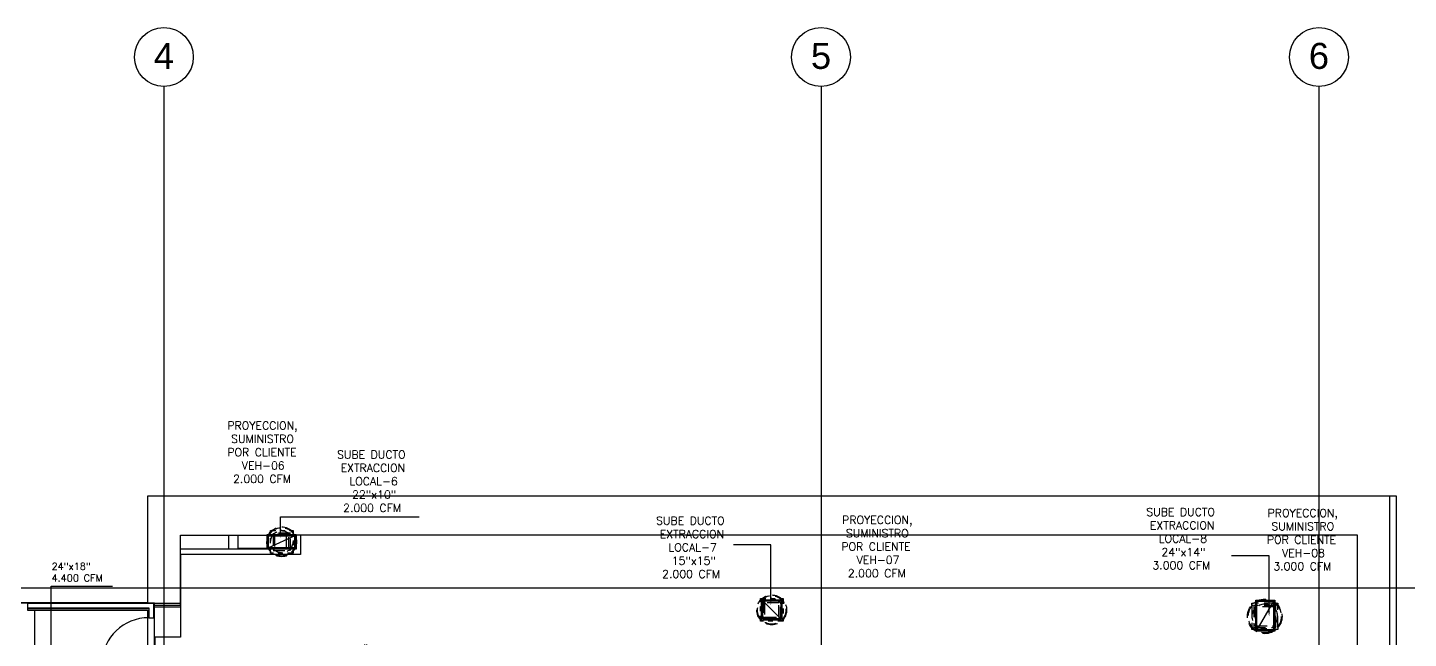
# Model space of a CAD drawing. Header units: inches. Extents: x -3 to 209, y -384 to 20.
# Drawn here: x 159.54 to 188.88, y -253.91 to -240.94 of the extents above; entities that cross this region are included whole.
import ezdxf
from ezdxf import colors
from ezdxf.entities.mleader import LeaderData, LeaderLine
from ezdxf.math import Vec2, Vec3

# ---------------------------------------------------------------- set-up
doc = ezdxf.new("R2010")
doc.units = ezdxf.units.IN
doc.header["$MEASUREMENT"] = 0
doc.linetypes.add('-$0$HIDDEN', pattern=[0.375, 0.25, -0.125])
for name, color, linetype, lineweight in [('A-DETL', 253, 'Continuous', 9), ('A-DOOR', 251, 'Continuous', 9), ('A-FLOR', 253, 'Continuous', 9), ('A-FLOR-HRAL', 253, 'Continuous', 9), ('S-COLS', 6, 'Continuous', 13), ('S-GRID', 253, 'Continuous', 9), ('S-GRID-IDEN', 253, 'Continuous', 9), ('S-STRS', 253, 'Continuous', 9)]:
    doc.layers.add(name, color=color, linetype=linetype, lineweight=lineweight)
for name, color, linetype in [('A-WALL', 253, 'Continuous'), ('Hvac Equipos', 3, 'Continuous'), ('HVAC-Equipos', 3, 'Continuous'), ('NFF-FURN', 253, 'Continuous'), ('PROYECTADOS', 253, 'Continuous')]:
    doc.layers.add(name, color=color, linetype=linetype)
doc.styles.add('Arial_1', font='arial.ttf', dxfattribs={"height": 0.553237})
doc.styles.get("Standard").update_dxf_attribs({"font": 'arial.ttf'})
doc.styles.add('Texto HVAC', font='romans.shx')
doc.styles.add('TX1_100', font='romans.shx', dxfattribs={"height": 0.14})

# ---------------------------------------------------------------- blocks, each defined once
blk = doc.blocks.new('veh-03')
at = {"layer": 'Hvac Equipos', "color": 251, "linetype": '-$0$HIDDEN', "true_color": 0x636466}
for p, q in [((37.624, 51.554), (37.624, 51.569)), ((37.624, 51.569), (37.64, 51.569)), ((38.05, 51.512), (37.681, 51.512)), ((37.681, 51.512), (37.681, 51.144)), ((38.018, 51.48), (37.713, 51.48)), ((37.713, 51.48), (37.713, 51.176)), ((37.865, 51.569), (37.84, 51.569)), ((38.018, 51.176), (38.018, 51.48)), ((38.05, 51.144), (38.05, 51.512)), ((38.091, 51.569), (38.107, 51.569)), ((38.107, 51.569), (38.107, 51.554)), ((37.624, 51.087), (37.624, 51.102)), ((37.64, 51.087), (37.624, 51.087)), ((37.681, 51.144), (38.05, 51.144)), ((37.713, 51.176), (38.018, 51.176)), ((38.107, 51.087), (38.091, 51.087)), ((38.107, 51.102), (38.107, 51.087))]:
    blk.add_line(p, q, dxfattribs=at)
at = {"layer": 'Hvac Equipos', "color": 251, "linetype": '-$0$HIDDEN', "ltscale": 0.25, "true_color": 0x636466}
for p, q in [((37.624, 51.102), (37.624, 51.554)), ((37.64, 51.569), (38.091, 51.569)), ((38.107, 51.554), (38.107, 51.102)), ((38.091, 51.087), (37.64, 51.087))]:
    blk.add_line(p, q, dxfattribs=at)
at = {"layer": 'Hvac Equipos', "color": 251, "linetype": '-$0$HIDDEN', "true_color": 0x636466}
for radius in [0.317, 0.302, 0.235]:
    blk.add_circle((37.865, 51.328), radius, dxfattribs=at)
blk = doc.blocks.new('veh-02')
at = {"layer": 'HVAC-Equipos', "color": 251, "linetype": '-$0$HIDDEN', "true_color": 0x636466}
for p, q in [((47.1, 54.844), (47.1, 54.886)), ((47.1, 54.886), (47.142, 54.886)), ((47.617, 54.886), (47.142, 54.886)), ((47.617, 54.886), (47.659, 54.886)), ((47.659, 54.886), (47.659, 54.844)), ((47.1, 54.844), (47.1, 54.369)), ((47.614, 54.841), (47.144, 54.841)), ((47.144, 54.841), (47.144, 54.372)), ((47.582, 54.81), (47.176, 54.81)), ((47.176, 54.81), (47.176, 54.403)), ((47.582, 54.403), (47.582, 54.81)), ((47.614, 54.372), (47.614, 54.841)), ((47.659, 54.369), (47.659, 54.844)), ((47.1, 54.327), (47.1, 54.369)), ((47.142, 54.327), (47.1, 54.327)), ((47.142, 54.327), (47.617, 54.327)), ((47.144, 54.372), (47.614, 54.372)), ((47.176, 54.403), (47.582, 54.403)), ((47.659, 54.327), (47.617, 54.327)), ((47.659, 54.369), (47.659, 54.327))]:
    blk.add_line(p, q, dxfattribs=at)
for radius in [0.367, 0.351, 0.267]:
    blk.add_circle((47.379, 54.606), radius, dxfattribs=at)
blk = doc.blocks.new('rr')
at = {"linetype": 'ByBlock', "lineweight": -2}
for p, q in [((-0.0127, -0.0127), (0.0127, 0.0127)), ((-0.0127, -0.0127), (-0.0127, 0.0127)), ((-0.0127, 0.0127), (0.0127, 0.0127)), ((0.0127, 0.0127), (0.0127, -0.0127)), ((0.0127, -0.0127), (-0.0127, -0.0127))]:
    blk.add_line(p, q, dxfattribs=at)
blk = doc.blocks.new('20170303 - Modelo Est RT 16 Arpro CENTRAL_rvt-1-Borde De Placa SobreCubierta')
at = {"layer": 'A-FLOR', "linetype": 'ByBlock', "lineweight": -2}
for p, q in [((27.329, 20.545), (27.19, 20.545)), ((27.329, 6.995), (27.329, 20.545)), ((0.799, 20.525), (0.795, 20.525)), ((0.795, 20.525), (0.795, 18.275)), ((2.519, 19.715), (2.519, 19.425)), ((2.719, 19.43), (2.719, 19.715)), ((3.74, 19.715), (3.74, 19.43)), ((3.74, 19.43), (2.719, 19.43)), ((0.944, 18.274), (-9.402, 18.274)), ((0.795, 18.275), (-5.987, 18.274))]:
    blk.add_line(p, q, dxfattribs=at)
at = {"layer": 'A-WALL', "linetype": 'ByBlock', "lineweight": -2}
for p, q in [((0.698, 18.274), (-1.5, 18.274)), ((-1.5, 18.124), (0.698, 18.124)), ((0.796, 18.124), (0.796, 16.795)), ((0.946, 16.795), (0.946, 18.124))]:
    blk.add_line(p, q, dxfattribs=at)
at = {"layer": 'S-COLS', "linetype": 'ByBlock', "lineweight": -2}
for p, q in [((-1.5, 18.274), (-1.75, 18.274)), ((-1.75, 18.274), (-1.75, 18.124)), ((0.948, 18.274), (0.698, 18.274)), ((0.948, 18.124), (0.948, 18.274)), ((-1.75, 18.124), (-1.5, 18.124)), ((0.698, 18.124), (0.796, 18.124)), ((0.946, 18.124), (0.948, 18.124))]:
    blk.add_line(p, q, dxfattribs=at)
blk = doc.blocks.new('Top Rail Type - Top Rail_Internal_-3250112-Borde De Placa SobreCubierta')
at = {"layer": 'A-FLOR-HRAL', "linetype": 'ByBlock', "lineweight": -2}
for p, q in [((1.499, 18.224), (1.499, 18.889)), ((5.408, 17.395), (5.408, 16.89)), ((5.448, 17.395), (5.448, 16.85)), ((4.734, 16.89), (4.05, 16.89)), ((4.734, 16.85), (4.05, 16.85)), ((5.408, 16.89), (4.734, 16.89)), ((5.448, 16.85), (4.734, 16.85))]:
    blk.add_line(p, q, dxfattribs=at)
blk = doc.blocks.new('Top Rail Type - Top Rail_Internal_-3250952-Borde De Placa SobreCubierta')
at = {"layer": 'A-FLOR-HRAL', "linetype": 'ByBlock', "lineweight": -2}
for p, q in [((1.5, 18.224), (0.948, 18.224)), ((1.5, 18.184), (0.948, 18.184))]:
    blk.add_line(p, q, dxfattribs=at)
blk = doc.blocks.new('M_Single-Flush - 1_0 x 2_00 P1A-3326470-Borde De Placa SobreCubierta')
at = {"layer": 'A-DOOR', "linetype": 'ByBlock', "lineweight": -2}
for p, q in [((0.449, -0.06), (0.449, -1.06)), ((0.5, -0.06), (0.449, -0.06)), ((0.5, -0.06), (0.5, -1.06)), ((0.5, -1.06), (0.449, -1.06))]:
    blk.add_line(p, q, dxfattribs=at)
blk.add_arc((0.5, -0.06), 1.002, 180, 267.0816, dxfattribs=at)
blk = doc.blocks.new('Grid - M_Grid Head - Circle-24584-Borde De Placa SobreCubierta')
at = {"layer": 'S-GRID-IDEN', "linetype": 'ByBlock', "lineweight": -2}
blk.add_circle((0, 0), 0.005, dxfattribs=at)
blk = doc.blocks.new('CB TEC 23-03-2017')
at = {"layer": 'A-DETL', "linetype": 'ByBlock', "lineweight": -2}
for p, q in [((280.003, 5586.29), (257.549, 5586.29)), ((257.549, 5586.29), (257.549, 5585.88)), ((280.003, 5576.091), (280.003, 5586.29)), ((257.549, 5585.88), (255.004, 5585.88)), ((255.004, 5585.88), (255.004, 5584.121)), ((255.004, 5584.121), (254.454, 5584.121)), ((254.454, 5584.121), (254.454, 5583.421))]:
    blk.add_line(p, q, dxfattribs=at)
at = {"layer": 'A-FLOR', "linetype": 'ByBlock', "lineweight": -2}
for p, q in [((280.694, 5587.121), (254.303, 5587.121)), ((254.303, 5587.121), (254.303, 5584.85)), ((280.694, 5572.771), (280.694, 5587.121)), ((255.003, 5585.47), (255.003, 5586.29)), ((255.003, 5586.29), (257.429, 5586.29)), ((254.452, 5584.849), (254.998, 5584.849))]:
    blk.add_line(p, q, dxfattribs=at)
at = {"layer": 'A-WALL', "linetype": 'ByBlock', "lineweight": -2}
for p, q in [((257.429, 5586), (257.429, 5586.29)), ((257.549, 5586.29), (257.429, 5586.29)), ((255.003, 5586), (257.429, 5586)), ((254.447, 5584.849), (251.754, 5584.849)), ((251.754, 5584.849), (251.754, 5584.729)), ((254.437, 5584.839), (251.754, 5584.839)), ((254.337, 5584.739), (251.754, 5584.739)), ((251.754, 5584.729), (254.327, 5584.729)), ((251.903, 5584.699), (251.903, 5583.37)), ((254.327, 5584.729), (254.327, 5584.535)), ((254.337, 5584.535), (254.337, 5584.739)), ((254.437, 5584.535), (254.437, 5584.839)), ((254.447, 5584.535), (254.447, 5584.849)), ((254.327, 5584.535), (254.447, 5584.535))]:
    blk.add_line(p, q, dxfattribs=at)
at = {"layer": 'S-GRID', "linetype": 'ByBlock', "lineweight": -2}
for p, q in [((254.649, 5595.822), (254.649, 5538.628)), ((268.609, 5595.822), (268.609, 5538.628)), ((279.187, 5595.822), (279.187, 5538.628)), ((209.833, 5585.171), (294.887, 5585.171))]:
    blk.add_line(p, q, dxfattribs=at)
at = {"layer": 'S-STRS', "linetype": 'ByBlock', "lineweight": -2}
for p, q in [((254.998, 5585.47), (254.998, 5584.799)), ((255.004, 5585.47), (254.998, 5585.47))]:
    blk.add_line(p, q, dxfattribs=at)
at = {"linetype": 'ByBlock', "lineweight": -2}
blk.add_blockref('20170303 - Modelo Est RT 16 Arpro CENTRAL_rvt-1-Borde De Placa SobreCubierta', (253.504, 5566.575), dxfattribs=at)
at = {"layer": 'A-DOOR', "linetype": 'ByBlock', "lineweight": -2, "rotation": 269.9999999999999}
blk.add_blockref('M_Single-Flush - 1_0 x 2_00 P1A-3326470-Borde De Placa SobreCubierta', (254.387, 5584.035), dxfattribs=at)
at = {"layer": 'A-FLOR-HRAL', "linetype": 'ByBlock', "lineweight": -2}
for name in ['Top Rail Type - Top Rail_Internal_-3250112-Borde De Placa SobreCubierta', 'Top Rail Type - Top Rail_Internal_-3250952-Borde De Placa SobreCubierta']:
    blk.add_blockref(name, (253.504, 5566.575), dxfattribs=at)
at = {"layer": 'S-GRID-IDEN', "linetype": 'ByBlock', "lineweight": -2, "xscale": 125, "yscale": 125, "zscale": 125, "rotation": 180}
for p in [(254.649, 5596.447), (268.609, 5596.447), (279.187, 5596.447)]:
    blk.add_blockref('Grid - M_Grid Head - Circle-24584-Borde De Placa SobreCubierta', p, dxfattribs=at)
at = {"layer": 'S-GRID-IDEN', "linetype": 'ByBlock', "lineweight": -2, "char_height": 0.553, "width": 0.51295, "attachment_point": 2, "line_spacing_factor": 0.938532, "style": 'Arial_1', "bg_fill": 3, "box_fill_scale": 1.25, "bg_fill_color": 0, "bg_fill_transparency": 0}
for s, insert in [('4', (254.649, 5596.748)), ('5', (268.609, 5596.748)), ('6', (279.187, 5596.748))]:
    blk.add_mtext(s, dxfattribs=dict(at, insert=insert))

msp = doc.modelspace()

# ---------------------------------------------------------------- block references
at = {"layer": 'NFF-FURN'}
msp.add_blockref('CB TEC 23-03-2017', (-92.209, -5838.01), dxfattribs=at)

# ---------------------------------------------------------------- next in the draw order: linework, layer by layer
at = {"layer": 'PROYECTADOS'}
for points in [[(164.637, -251.709), (165.247, -251.709), (165.247, -252.014), (164.637, -252.014)], [(175.137, -253.091), (175.569, -253.091), (175.569, -253.523), (175.137, -253.523)], [(185.634, -253.099), (186.041, -253.099), (186.041, -253.759), (185.634, -253.759)]]:
    msp.add_lwpolyline(points, close=True, dxfattribs=at)
msp.add_lwpolyline([(160.045, -254.289), (160.045, -252.804), (161.347, -252.804)], dxfattribs=at)

# ---------------------------------------------------------------- next in the draw order: block references
for name, p in [('veh-03', (127.077, -303.189)), ('veh-03', (137.488, -304.635)), ('veh-02', (138.449, -308.052))]:
    msp.add_blockref(name, p, dxfattribs=at)
for p, xscale, yscale, zscale, rotation in [((164.942, -251.861), 22, 10, 15, 180.0000002605476), ((175.353, -253.307), 15, 15, 15, 90.00000026054755), ((185.838, -253.429), 14, 24, 12, 180.0000002605476)]:
    msp.add_blockref('rr', p, dxfattribs=dict(at, xscale=xscale, yscale=yscale, zscale=zscale, rotation=rotation))

# ---------------------------------------------------------------- next in the draw order: texts
at = {"layer": 'PROYECTADOS', "attachment_point": 1, "rotation": 0}
for s, width, gutter_width, heights, insert, char_height, style in [('\\pi1.1286;PROYECCION,\\P\\pi1.2096;SUMINISTRO\\P\\pi1.0112; POR CLIENTE\\P\\pi1.4362;VEH-06\\P\\pi1.25;2.000 CFM', 3.85197, 12.5, [3.459], (162.659, -249.306), 0.17, 'TX1_100'), ('\\pi1.1205;SUBE DUCTO \\P\\pi1.1974;EXTRACCION\\P\\pi1.3836;LOCAL-6\\P\\pi1.4403;22"x10"\\P\\pi1.25;2.000 CFM', 3.85197, 12.5, [3.459], (164.997, -249.923), 0.17, 'TX1_100'), ('\\pi1.1205;SUBE DUCTO \\P\\pi1.1974;EXTRACCION\\P\\pi1.3836;LOCAL-7\\P\\pi1.4524;15"x15"\\P\\pi1.25;2.000 CFM', 3.85197, 12.5, [3.459], (171.775, -251.327), 0.17, 'TX1_100'), ('\\pi1.1286;PROYECCION,\\P\\pi1.2096;SUMINISTRO \\P\\pi1.1124;POR CLIENTE\\P\\pi1.4362;VEH-07\\P\\pi1.25;2.000 CFM', 3.85197, 12.5, [3.459], (175.72, -251.311), 0.17, 'TX1_100'), ('\\pi1.1205;SUBE DUCTO \\P\\pi1.1974;EXTRACCION\\P\\pi1.3836;LOCAL-8\\P\\pi1.4403;24"x14"\\P\\pi1.25;3.000 CFM', 3.85197, 12.5, [3.459], (182.19, -251.143), 0.17, 'TX1_100'), ('\\pi1.1286;PROYECCION,\\P\\pi1.2096;SUMINISTRO \\P\\pi1.1124;POR CLIENTE\\P\\pi1.4362;VEH-08\\P\\pi1.25;3.000 CFM', 3.85197, 12.5, [3.459], (184.759, -251.164), 0.17, 'TX1_100'), ('\\P24"x18"\\P4.400 CFM', 2.55018, 0, [1.214], (160.055, -252.054), 0.15, 'Texto HVAC')]:
    msp.add_mtext_dynamic_manual_height_columns(s, width=width, gutter_width=gutter_width, heights=heights, dxfattribs=dict(at, insert=insert, char_height=char_height, style=style))

# ---------------------------------------------------------------- next in the draw order: leaders
at = {"layer": 'PROYECTADOS'}
ml = msp.add_multileader_mtext('Standard', dxfattribs=at)
ml.set_content('', color=256)
ml.set_leader_properties()
ml.build(insert=Vec2(0, 0))
ml.multileader.update_dxf_attribs({"dogleg_length": 2.302, "arrow_head_size": 0.1})
ctx = ml.context
ctx.base_point, ctx.arrow_head_size, ctx.plane_origin = Vec3(167.864, -251.329), 0.1, Vec3(164.917, -252.985)
notes = []
notes.append((ctx, [(0, (1, 1, 0), (164.917, -251.329), (1, 0), 2.948, [(0, [(164.917, -251.776)], 0, [])])]))
ctx.mtext.insert, ctx.mtext.flow_direction = Vec3(169.864, -249.329), 5
ml = msp.add_multileader_mtext('Standard', dxfattribs=at)
ml.set_content('', color=256)
ml.set_leader_properties()
ml.build(insert=Vec2(0, 0))
ml.multileader.update_dxf_attribs({"dogleg_length": 2.302, "arrow_head_size": 0.1})
ctx = ml.context
ctx.base_point, ctx.arrow_head_size, ctx.plane_origin = Vec3(170.539, -251.928), 0.1, Vec3(175.335, -253.583)
ctx.text_align_type = 2
notes.append((ctx, [(0, (1, 1, 0), (175.335, -251.928), (-1, 0), 0.796, [(0, [(175.335, -253.211)], 0, [])])]))
ctx.mtext.insert, ctx.mtext.alignment, ctx.mtext.flow_direction = Vec3(172.539, -249.928), 3, 5
ml = msp.add_multileader_mtext('Standard', dxfattribs=at)
ml.set_content('', color=256)
ml.set_leader_properties()
ml.build(insert=Vec2(0, 0))
ml.multileader.update_dxf_attribs({"dogleg_length": 2.302, "arrow_head_size": 0.1})
ctx = ml.context
ctx.base_point, ctx.arrow_head_size, ctx.plane_origin = Vec3(181.123, -252.162), 0.1, Vec3(185.919, -253.818)
ctx.text_align_type = 2
notes.append((ctx, [(0, (1, 1, 0), (185.919, -252.162), (-1, 0), 0.796, [(0, [(185.919, -253.446)], 0, [])])]))
ctx.mtext.insert, ctx.mtext.alignment, ctx.mtext.flow_direction = Vec3(183.123, -250.162), 3, 5
for ctx, leaders in notes:
    for number, flags, end, landing, length, lines in leaders:
        leader = LeaderData()
        leader.index, (leader.has_last_leader_line, leader.has_dogleg_vector, leader.attachment_direction) = number, flags
        leader.last_leader_point, leader.dogleg_vector, leader.dogleg_length = Vec3(end), Vec3(landing), length
        for number, points, colour, breaks in lines:
            line = LeaderLine()
            line.index, line.vertices, line.color, line.breaks = number, Vec3.list(points), colors.encode_raw_color(colour), breaks
            leader.lines.append(line)
        ctx.leaders.append(leader)

doc.saveas('drawing.dxf')
